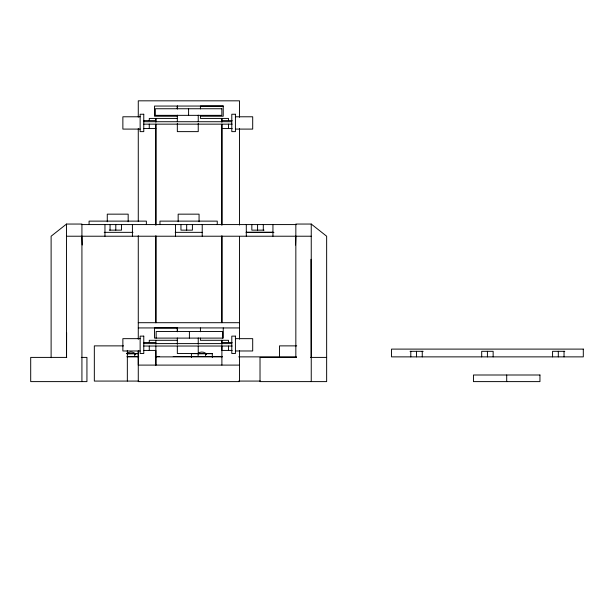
<?xml version="1.0" encoding="UTF-8"?>
<svg xmlns="http://www.w3.org/2000/svg" width="614" height="614" viewBox="0 0 614 614"><rect width="100%" height="100%" fill="white"/><g stroke="black" fill="none" stroke-linecap="round" stroke-linejoin="round"><path stroke-width="0.92" d="M138.273 351.346L138.273 365.1L239.491 365.1M155.872 236.39L155.872 322.703L155.872 235.669M155.872 224.877L155.872 124.181L155.872 225.146M155.872 122.263L155.872 118.425L155.872 120.628L143.768 120.628M177.331 331.629L177.331 327.93L154.528 327.937L154.528 338.107L223.235 338.107L223.235 327.922L138.273 327.937M177.331 108.824L177.331 106.053L177.331 108.931M221.892 345.828L221.892 365.1M221.892 343.986L221.892 340.302L221.892 344.262M221.892 236.39L221.892 322.703L221.884 235.669M221.892 224.877L221.892 124.181L221.884 225.146M221.892 122.263L221.892 118.425L221.892 120.628L232.161 120.628M66.565 357.402L66.619 332.634M295.557 245.001L295.841 236.221M81.923 381.609L81.923 224.049L66.519 224.049L51.115 236.221L51.115 357.693M197.7 353.664L206.005 353.626L206.603 354.24A6.163 6.163 0 0 0 198.092 353.319M200.433 108.931L200.433 106.053L223.235 106.045L154.528 106.061L154.528 116.223L177.331 116.223M200.433 116.223L223.235 116.223L223.235 106.045M140.138 116.783L122.869 116.783L122.869 129.093L140.138 129.093M235.423 116.783L252.699 116.783L252.699 129.093L235.423 129.093M177.331 118.425L149.271 118.425L149.271 120.628M143.768 121.725L231.793 121.725M143.768 124.151L232.161 124.151M143.768 128.549L155.872 128.549M221.884 128.549L232.161 128.549M296.485 357.402L260.021 357.402L260.021 381.609L326.648 381.609L326.648 236.221L311.244 224.049L295.841 224.049L295.841 357.402M81.516 224.578L296.217 224.578M109.307 230.143L121.518 230.143L121.518 224.578M264.051 230.143L251.84 230.143L251.84 224.578M246.298 232.292L272.946 232.292M104.219 232.345L132.985 232.345M175.174 232.345L202.221 232.345M246.13 232.345L273.936 232.345M66.519 236.221L311.244 236.221M138.273 322.703L239.491 322.703M140.138 338.659L122.869 338.659L122.869 350.978L140.138 350.978M235.423 338.659L252.699 338.659L252.699 350.978L235.423 350.978M177.331 340.302L149.271 340.302L149.271 342.505M143.776 342.505L155.872 342.505M221.892 342.505L232.161 342.505M143.776 343.602L231.793 343.602M123.567 345.874L94.333 345.874L94.333 381.079L138.825 381.079M296.723 345.874L279.5 345.874L279.5 357.287M143.776 346.027L232.161 346.027M143.776 350.425L155.872 350.425L155.872 365.1L155.872 345.828M232.161 350.425L221.884 350.425L221.892 346.027M410.045 351.308L423.176 351.308M564.788 351.308L552.577 351.308L552.577 356.872M127.236 353.487L134.719 353.487L134.719 356.458M212.321 357.409L212.321 353.626L177.331 353.51L177.331 346.027M212.321 353.626L191.415 353.626L191.415 357.425M127.159 356.458L138.618 356.458M155.802 356.458L159.625 356.458M173.225 356.458L221.915 356.458M127.083 356.872L138.825 356.872M155.334 356.872L222.414 356.872M238.692 356.872L296.478 356.872M66.742 357.402L30.7 357.402L30.7 381.609L86.935 381.609L86.935 357.402L81.278 357.402M310.623 357.402L326.648 357.402M238.692 381.079L260.359 381.079M223.235 327.937L239.491 327.937M81.923 236.221L82.207 245.001M177.331 327.93L177.331 331.76M310.991 259.292L311.198 357.402M200.433 327.93L200.433 331.76M564.036 351.308L564.036 356.872M558.31 351.308L558.31 356.872M506.704 375L506.704 381.609M493.142 356.872L493.142 351.308L481.691 351.308L481.691 356.872M487.416 351.308L487.416 356.872M422.255 351.308L422.255 356.872M416.522 351.308L416.522 356.872M410.797 351.308L410.797 356.872M311.244 224.049L311.244 381.609M272.946 224.578L272.946 236.221M263.299 224.578L263.299 230.143M257.573 224.578L257.573 230.143M246.298 224.578L246.298 236.221M239.491 117.305L239.491 100.826L138.273 100.826L138.273 117.097M239.491 128.549L239.491 225.039M239.491 236.398L239.491 339.197M239.491 350.709L239.491 381.609L138.273 381.609L138.273 350.74M228.492 120.628L228.492 118.425L200.433 118.425L200.433 115.578M228.492 124.151L228.492 128.549M228.492 342.505L228.492 340.302L200.433 340.302L200.433 338.107M228.492 346.027L228.492 350.425M222.659 338.107L222.659 331.506L156.156 331.506L156.156 338.107M217.256 224.578L217.256 221.124L159.97 221.124L159.97 224.578M205.606 353.487L205.606 356.458M202.221 224.578L202.221 236.221M199.066 221.731L199.066 214.156L178.16 214.156L178.16 221.731M198.238 115.163L198.238 121.725M198.238 123.399L198.238 131.626L177.331 131.626L177.331 123.399M198.238 337.953L198.238 344.362M198.238 346.027L198.238 353.51M198.13 353.487L198.13 356.458M192.412 224.578L192.412 230.143L180.953 230.143L180.953 224.578M189.404 331.506L189.404 338.107M188.59 108.747L188.59 115.348M186.679 224.578L186.679 230.143M177.331 115.179L177.331 121.725M177.331 337.992L177.331 344.362M175.543 224.578L175.543 236.221M155.872 340.302L155.872 344.262M149.271 124.151L149.271 128.549M149.271 346.027L149.271 350.425M146.37 224.578L146.37 221.124L89.076 221.124L89.076 224.578M138.273 128.549L138.273 221.47M138.273 235.669L138.273 339.25M132.417 224.578L132.417 236.221M128.172 221.731L128.172 214.156L107.273 214.156L107.273 221.731M127.344 350.456L127.344 381.079M115.793 224.578L115.793 230.143M110.059 224.578L110.059 230.143M104.956 224.578L104.956 236.221M66.519 224.049L66.519 357.402M127.198 353.319L126.814 353.664L135.118 353.626L135.709 354.24A6.163 6.163 0 0 0 127.198 353.319M221.838 108.747L155.334 108.747L155.334 115.348L221.838 115.348L221.838 108.747M143.768 114.242L140.138 114.242L140.138 131.626L143.768 131.626L143.768 114.242M235.423 114.242L231.793 114.242L231.793 131.626L235.423 131.626L235.423 114.242M143.776 336.127L140.138 336.127L140.138 353.51L143.776 353.51L143.776 336.127M235.423 336.127L231.793 336.127L231.793 353.51L235.423 353.51L235.423 336.127M583.3 349.105L391.532 349.105L391.532 356.872L583.3 356.872L583.3 349.105M138.58 353.626L127.175 353.641L138.58 353.626M539.952 375L473.448 375L473.448 381.609L539.952 381.609L539.952 375"/></g></svg>
